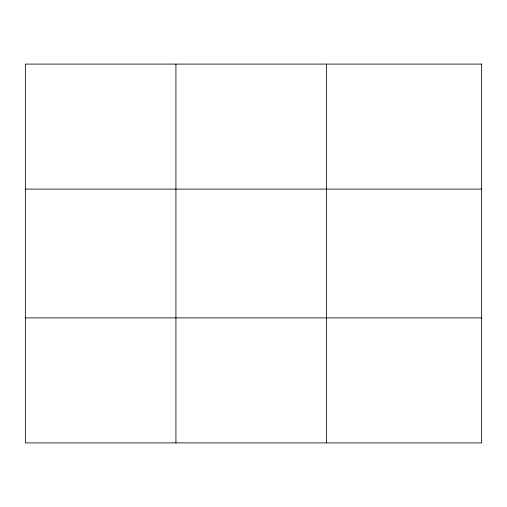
<?xml version="1.0" encoding="UTF-8"?>
<svg xmlns="http://www.w3.org/2000/svg" width="507" height="507" viewBox="0 0 507 507"><rect width="100%" height="100%" fill="white"/><g stroke="black" fill="none" stroke-linecap="round" stroke-linejoin="round"><path stroke-width="0.76" d="M175.929 64.091L175.929 442.909M326.508 64.091L326.508 442.909M25.35 189.098L481.65 189.098M25.35 317.902L481.65 317.902M481.65 64.091L481.65 442.909L25.35 442.909L25.35 64.091L481.65 64.091"/></g></svg>
